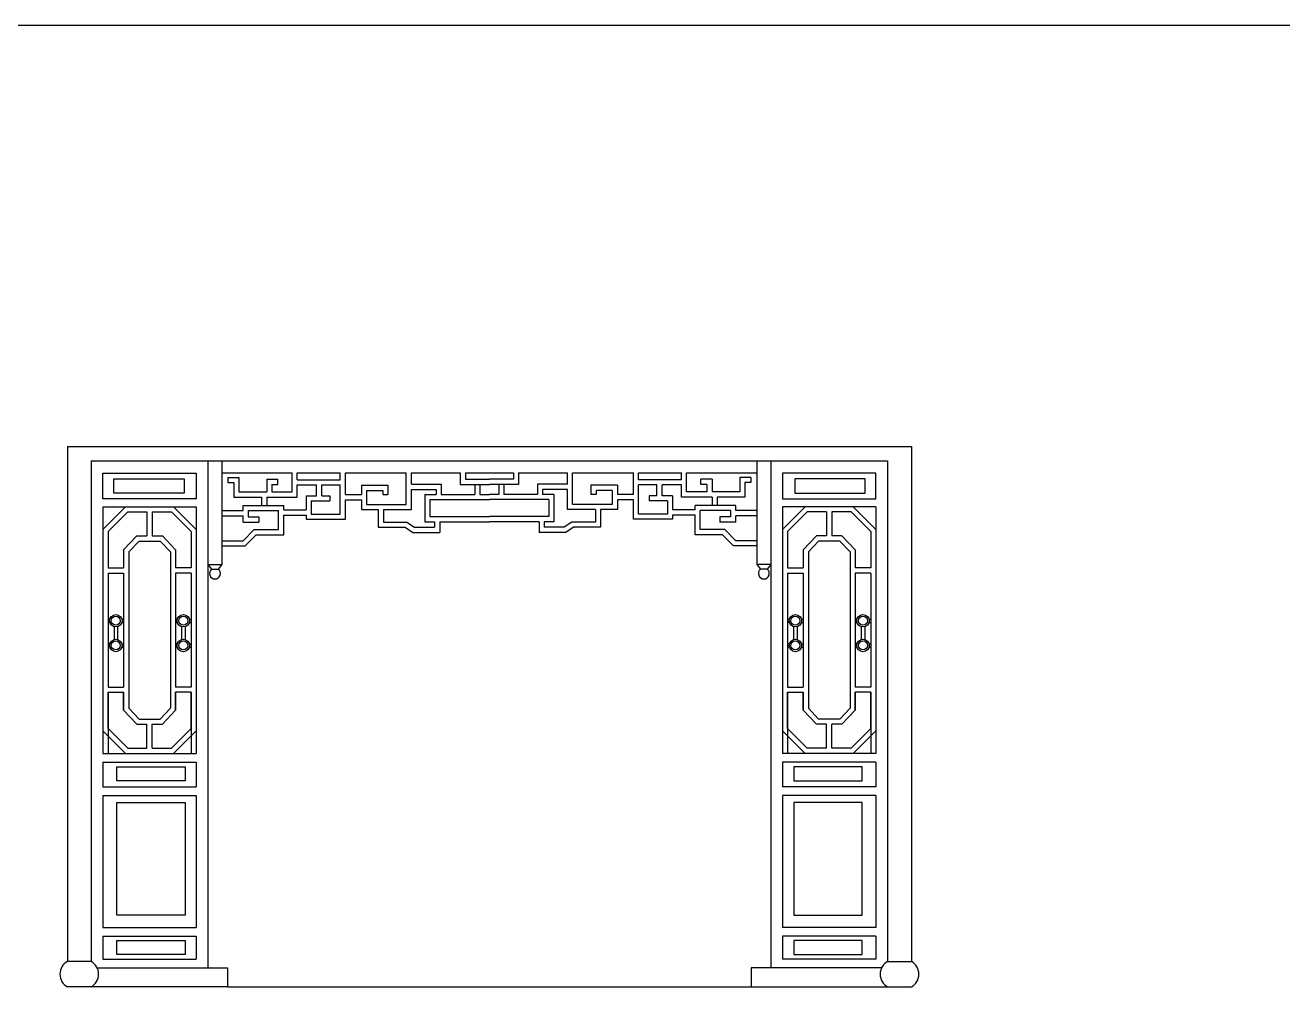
# Model space of a CAD drawing. Extents: x -66030 to 95157, y -13132 to 45879.
# Drawn here: x 37423 to 42800, y 3899 to 8010 of the extents above; entities that cross this region are included whole.
import ezdxf

# ---------------------------------------------------------------- set-up
doc = ezdxf.new("R2010")
doc.units = 0
doc.header["$LTSCALE"] = 100
doc.header["$MEASUREMENT"] = 0
doc.layers.add('3', color=11, linetype='CONTINUOUS')
doc.layers.add('7', color=105, linetype='CONTINUOUS')

msp = doc.modelspace()

# ---------------------------------------------------------------- linework, layer by layer
at = {"layer": '3', "color": 2}
msp.add_line((-66009.4, 8010), (95156.9, 8010), dxfattribs=at)
at = {"layer": '7'}
for p, q in [((37604, 6209), (37604, 4007.5)), ((37604, 6209), (41211.8, 6209)), ((41211.8, 6209), (41211.8, 4007.5)), ((37705.4, 6147.1), (37705.4, 4007.5)), ((37705.4, 6147.1), (41110.4, 6147.1)), ((38204.8, 6147.1), (38204.8, 3979.8)), ((38264, 6147.1), (38264, 5704.1)), ((40551.9, 6147.1), (40551.9, 5704.1)), ((40611, 6147.1), (40611, 3979.8)), ((41110.4, 6147.1), (41110.4, 4007.5)), ((38264, 6096.9), (38564.8, 6096.9)), ((38290.4, 6076.4), (38290.4, 6054.3)), ((38290.4, 6076.4), (38337.5, 6076.4)), ((38337.5, 6076.4), (38337.5, 6014.6)), ((38564.8, 6014.6), (38564.8, 6096.9)), ((38586.8, 6096.9), (38770.5, 6096.9)), ((38586.8, 6066.8), (38586.8, 6096.9)), ((38770.5, 6066.8), (38770.5, 6096.9)), ((38792.6, 6096.9), (39052.2, 6096.9)), ((38792.6, 6003), (38792.6, 6096.9)), ((39052.2, 5961.1), (39052.2, 6096.9)), ((39074.3, 6096.9), (39283.2, 6096.9)), ((39074.3, 6047.5), (39074.3, 6096.9)), ((39283.2, 6096.9), (39283.2, 6047)), ((39305.2, 6096.9), (39510.6, 6096.9)), ((39305.2, 6096.9), (39305.2, 6069.1)), ((39510.6, 6096.9), (39510.6, 6069.1)), ((39532.7, 6096.9), (39741.6, 6096.9)), ((39532.7, 6096.9), (39532.7, 6047)), ((39741.6, 6047.5), (39741.6, 6096.9)), ((39763.7, 6096.9), (40023.3, 6096.9)), ((39763.7, 5961.1), (39763.7, 6096.9)), ((40023.3, 6003), (40023.3, 6096.9)), ((40045.3, 6096.9), (40229, 6096.9)), ((40045.3, 6066.8), (40045.3, 6096.9)), ((40229, 6066.8), (40229, 6096.9)), ((40251.1, 6096.9), (40551.9, 6096.9)), ((40251.1, 6014.6), (40251.1, 6096.9)), ((40478.3, 6076.4), (40478.3, 6014.6)), ((40525.5, 6076.4), (40478.3, 6076.4)), ((40525.5, 6076.4), (40525.5, 6054.3)), ((38290.4, 6054.3), (38315.5, 6054.3)), ((38315.5, 6054.3), (38315.5, 5992.5)), ((38456, 6068.6), (38504.1, 6068.6)), ((38456, 6068.6), (38456, 6014.6)), ((38478, 6046.5), (38504.1, 6046.5)), ((38478, 6046.5), (38478, 6014.6)), ((38504.1, 6046.5), (38504.1, 6068.6)), ((38586.8, 6066.8), (38770.5, 6066.8)), ((38586.8, 6044.7), (38669.6, 6044.7)), ((38586.8, 5992.5), (38586.8, 6044.7)), ((38669.6, 5998.2), (38669.6, 6044.7)), ((38691.7, 6044.7), (38770.5, 6044.7)), ((38691.7, 5998.2), (38691.7, 6044.7)), ((38770.5, 5919.5), (38770.5, 6044.7)), ((38860.8, 6043.4), (38974.3, 6043.4)), ((38860.8, 6043.4), (38860.8, 6003)), ((38974.3, 6043.4), (38974.3, 6003)), ((39074.3, 6047.5), (39202.3, 6047.5)), ((39074.3, 6025.5), (39180.3, 6025.5)), ((39074.3, 5939), (39074.3, 6025.5)), ((39180.3, 6025.5), (39180.3, 6003.8)), ((39202.3, 6047.5), (39202.3, 6003.8)), ((39283.2, 6047), (39407.9, 6047)), ((39305.2, 6069.1), (39407.9, 6069.1)), ((39345.4, 6044.6), (39345.4, 6003.8)), ((39367.5, 6044.6), (39367.5, 6003.8)), ((39510.6, 6069.1), (39407.9, 6069.1)), ((39532.7, 6047), (39407.9, 6047)), ((39448.4, 6044.6), (39448.4, 6003.8)), ((39470.4, 6044.6), (39470.4, 6003.8)), ((39613.5, 6047.5), (39613.5, 6003.8)), ((39741.6, 6047.5), (39613.5, 6047.5)), ((39741.6, 6025.5), (39635.6, 6025.5)), ((39635.6, 6025.5), (39635.6, 6003.8)), ((39741.6, 5939), (39741.6, 6025.5)), ((39841.6, 6043.4), (39841.6, 6003)), ((39955.1, 6043.4), (39841.6, 6043.4)), ((39955.1, 6043.4), (39955.1, 6003)), ((40229, 6066.8), (40045.3, 6066.8)), ((40124.2, 6044.7), (40045.3, 6044.7)), ((40045.3, 5919.5), (40045.3, 6044.7)), ((40124.2, 5998.2), (40124.2, 6044.7)), ((40229, 6044.7), (40146.2, 6044.7)), ((40146.2, 5998.2), (40146.2, 6044.7)), ((40229, 5992.5), (40229, 6044.7)), ((40311.8, 6046.5), (40311.8, 6068.6)), ((40359.9, 6068.6), (40311.8, 6068.6)), ((40337.8, 6046.5), (40311.8, 6046.5)), ((40337.8, 6046.5), (40337.8, 6014.6)), ((40359.9, 6068.6), (40359.9, 6014.6)), ((40500.4, 6054.3), (40500.4, 5992.5)), ((40525.5, 6054.3), (40500.4, 6054.3)), ((38315.5, 5992.5), (38433.9, 5992.5)), ((38337.5, 6014.6), (38456, 6014.6)), ((38433.9, 5992.5), (38433.9, 5957)), ((38456, 5992.5), (38586.8, 5992.5)), ((38456, 5992.5), (38456, 5957)), ((38478, 6014.6), (38564.8, 6014.6)), ((38624.6, 5998.2), (38669.6, 5998.2)), ((38624.6, 5998.2), (38624.6, 5937.6)), ((38646.7, 5976.2), (38646.7, 5919.5)), ((38646.7, 5976.2), (38725.2, 5976.2)), ((38691.7, 5998.2), (38725.2, 5998.2)), ((38725.2, 5998.2), (38725.2, 5976.2)), ((38792.6, 6003), (38860.8, 6003)), ((38792.6, 6003), (38860.8, 6003)), ((38792.6, 5981), (38860.8, 5981)), ((38792.6, 5897.5), (38792.6, 5981)), ((38860.8, 5981), (38860.8, 5939)), ((38882.9, 6021.4), (38952.2, 6021.4)), ((38882.9, 6021.4), (38882.9, 5961.1)), ((38952.2, 6021.4), (38952.2, 6003)), ((38952.2, 6003), (38974.3, 6003)), ((39131.9, 6003.8), (39180.3, 6003.8)), ((39131.9, 6003.8), (39131.9, 5887.5)), ((39154, 5981.8), (39407.9, 5981.8)), ((39154, 5981.8), (39154, 5909.6)), ((39202.3, 6003.8), (39345.4, 6003.8)), ((39367.5, 6003.8), (39407.9, 6003.8)), ((39448.4, 6003.8), (39407.9, 6003.8)), ((39661.9, 5981.8), (39407.9, 5981.8)), ((39613.5, 6003.8), (39470.4, 6003.8)), ((39683.9, 6003.8), (39635.6, 6003.8)), ((39661.9, 5981.8), (39661.9, 5909.6)), ((39683.9, 6003.8), (39683.9, 5887.5)), ((39863.7, 6003), (39841.6, 6003)), ((39863.7, 6021.4), (39863.7, 6003)), ((39933, 6021.4), (39863.7, 6021.4)), ((39933, 6021.4), (39933, 5961.1)), ((40023.3, 6003), (39955.1, 6003)), ((40023.3, 6003), (39955.1, 6003)), ((40023.3, 5981), (39955.1, 5981)), ((39955.1, 5981), (39955.1, 5939)), ((40023.3, 5897.5), (40023.3, 5981)), ((40090.6, 5998.2), (40090.6, 5976.2)), ((40124.2, 5998.2), (40090.6, 5998.2)), ((40169.2, 5976.2), (40090.6, 5976.2)), ((40191.2, 5998.2), (40146.2, 5998.2)), ((40169.2, 5976.2), (40169.2, 5919.5)), ((40191.2, 5998.2), (40191.2, 5937.6)), ((40359.9, 5992.5), (40229, 5992.5)), ((40337.8, 6014.6), (40251.1, 6014.6)), ((40478.3, 6014.6), (40359.9, 6014.6)), ((40359.9, 5992.5), (40359.9, 5957)), ((40381.9, 5992.5), (40381.9, 5957)), ((40500.4, 5992.5), (40381.9, 5992.5)), ((37852.6, 5951.1), (37755.6, 5854.1)), ((37755.6, 5951.1), (37755.6, 4897)), ((37755.6, 5951.1), (38155.1, 5951.1)), ((37861.8, 5929.1), (37777.7, 5845)), ((37861.8, 5929.1), (37944.3, 5929.1)), ((37944.3, 5929.1), (37944.3, 5826.6)), ((37966.4, 5929.1), (38048.9, 5929.1)), ((37966.4, 5929.1), (37966.4, 5826.6)), ((38048.9, 5929.1), (38133, 5845)), ((38058.1, 5951.1), (38155.1, 5854.1)), ((38155.1, 5951.1), (38155.1, 4897)), ((38264, 5934.9), (38354.8, 5934.9)), ((38354.8, 5934.9), (38354.8, 5957)), ((38354.8, 5957), (38528.6, 5957)), ((38376.8, 5934.9), (38506.5, 5934.9)), ((38376.8, 5934.9), (38376.8, 5907.6)), ((38506.5, 5853.4), (38506.5, 5934.9)), ((38528.6, 5937.6), (38528.6, 5957)), ((38528.6, 5937.6), (38624.6, 5937.6)), ((38528.6, 5915.6), (38624.6, 5915.6)), ((38528.6, 5831.3), (38528.6, 5915.6)), ((38624.6, 5915.6), (38624.6, 5897.5)), ((38646.7, 5919.5), (38770.5, 5919.5)), ((38860.8, 5939), (38932.7, 5939)), ((38882.9, 5961.1), (39052.2, 5961.1)), ((38932.7, 5939), (38932.7, 5863.8)), ((38954.8, 5939), (39074.3, 5939)), ((38954.8, 5939), (38954.8, 5885.9)), ((39861.1, 5939), (39741.6, 5939)), ((39933, 5961.1), (39763.7, 5961.1)), ((39861.1, 5939), (39861.1, 5885.9)), ((39883.2, 5939), (39883.2, 5863.8)), ((39955.1, 5939), (39883.2, 5939)), ((40169.2, 5919.5), (40045.3, 5919.5)), ((40287.3, 5937.6), (40191.2, 5937.6)), ((40191.2, 5915.6), (40191.2, 5897.5)), ((40287.3, 5915.6), (40191.2, 5915.6)), ((40287.3, 5937.6), (40287.3, 5957)), ((40461.1, 5957), (40287.3, 5957)), ((40287.3, 5831.3), (40287.3, 5915.6)), ((40309.3, 5853.4), (40309.3, 5934.9)), ((40439, 5934.9), (40309.3, 5934.9)), ((40439, 5934.9), (40439, 5907.6)), ((40461.1, 5934.9), (40461.1, 5957)), ((40551.9, 5934.9), (40461.1, 5934.9)), ((40757.8, 5951.1), (40660.8, 5854.1)), ((41060.2, 5951.1), (40660.8, 5951.1)), ((40660.8, 5951.1), (40660.8, 4897)), ((40766.9, 5929.1), (40682.8, 5845)), ((40849.5, 5929.1), (40766.9, 5929.1)), ((40849.5, 5929.1), (40849.5, 5826.6)), ((40871.5, 5929.1), (40871.5, 5826.6)), ((40954.1, 5929.1), (40871.5, 5929.1)), ((40954.1, 5929.1), (41038.2, 5845)), ((40963.2, 5951.1), (41060.2, 5854.1)), ((41060.2, 5951.1), (41060.2, 4897)), ((38264, 5912.9), (38354.8, 5912.9)), ((38354.8, 5885.6), (38354.8, 5912.9)), ((38354.8, 5885.6), (38422.6, 5885.6)), ((38376.8, 5907.6), (38422.6, 5907.6)), ((38422.6, 5907.6), (38422.6, 5885.6)), ((38624.6, 5897.5), (38792.6, 5897.5)), ((38932.7, 5863.8), (39048.3, 5863.8)), ((38954.8, 5885.9), (39055, 5885.9)), ((39048.3, 5863.8), (39081.2, 5841.8)), ((39055, 5885.9), (39087.9, 5863.8)), ((39087.9, 5863.8), (39173.6, 5863.8)), ((39131.9, 5887.5), (39173.6, 5887.5)), ((39154, 5909.6), (39407.9, 5909.6)), ((39173.6, 5887.5), (39173.6, 5863.8)), ((39195.6, 5887.5), (39407.9, 5887.5)), ((39195.6, 5887.5), (39195.6, 5841.8)), ((39661.9, 5909.6), (39407.9, 5909.6)), ((39620.3, 5887.5), (39407.9, 5887.5)), ((39620.3, 5887.5), (39620.3, 5841.8)), ((39642.3, 5887.5), (39642.3, 5863.8)), ((39683.9, 5887.5), (39642.3, 5887.5)), ((39728, 5863.8), (39642.3, 5863.8)), ((39760.9, 5885.9), (39728, 5863.8)), ((39767.6, 5863.8), (39734.7, 5841.8)), ((39861.1, 5885.9), (39760.9, 5885.9)), ((39883.2, 5863.8), (39767.6, 5863.8)), ((40191.2, 5897.5), (40023.3, 5897.5)), ((40393.2, 5907.6), (40393.2, 5885.6)), ((40439, 5907.6), (40393.2, 5907.6)), ((40461.1, 5885.6), (40393.2, 5885.6)), ((40461.1, 5885.6), (40461.1, 5912.9)), ((40551.9, 5912.9), (40461.1, 5912.9)), ((37777.7, 5845), (37777.7, 5689.7)), ((37900.8, 5826.6), (37844.3, 5766.8)), ((37900.8, 5826.6), (37944.3, 5826.6)), ((37966.4, 5826.6), (38009.9, 5826.6)), ((38009.9, 5826.6), (38066.4, 5766.8)), ((38133, 5845), (38133, 5689.7)), ((38401.9, 5853.4), (38354.8, 5806.3)), ((38411, 5831.3), (38363.9, 5784.2)), ((38401.9, 5853.4), (38506.5, 5853.4)), ((38411, 5831.3), (38528.6, 5831.3)), ((39081.2, 5841.8), (39195.6, 5841.8)), ((39734.7, 5841.8), (39620.3, 5841.8)), ((40404.8, 5831.3), (40287.3, 5831.3)), ((40413.9, 5853.4), (40309.3, 5853.4)), ((40404.8, 5831.3), (40452, 5784.2)), ((40413.9, 5853.4), (40461.1, 5806.3)), ((40682.8, 5845), (40682.8, 5689.7)), ((40806, 5826.6), (40749.4, 5766.8)), ((40849.5, 5826.6), (40806, 5826.6)), ((40915, 5826.6), (40871.5, 5826.6)), ((40915, 5826.6), (40971.6, 5766.8)), ((41038.2, 5845), (41038.2, 5689.7)), ((37844.3, 5766.8), (37844.3, 5689.7)), ((37910.3, 5804.5), (37866.3, 5758)), ((37866.3, 5758), (37866.3, 5090.2)), ((37910.3, 5804.5), (38000.4, 5804.5)), ((38000.4, 5804.5), (38044.4, 5758)), ((38044.4, 5758), (38044.4, 5090.2)), ((38066.4, 5766.8), (38066.4, 5689.7)), ((38264, 5806.3), (38354.8, 5806.3)), ((38264, 5784.2), (38363.9, 5784.2)), ((40551.9, 5784.2), (40452, 5784.2)), ((40551.9, 5806.3), (40461.1, 5806.3)), ((40749.4, 5766.8), (40749.4, 5689.7)), ((40815.5, 5804.5), (40771.5, 5758)), ((40771.5, 5758), (40771.5, 5090.2)), ((40905.5, 5804.5), (40815.5, 5804.5)), ((40905.5, 5804.5), (40949.5, 5758)), ((40949.5, 5758), (40949.5, 5090.2)), ((40971.6, 5766.8), (40971.6, 5689.7)), ((38204.8, 5704.1), (38220.3, 5684.3)), ((38204.8, 5704.1), (38264, 5704.1)), ((38264, 5704.1), (38248.5, 5684.3)), ((40611, 5704.1), (40551.9, 5704.1)), ((40551.9, 5704.1), (40567.4, 5684.3)), ((40611, 5704.1), (40595.6, 5684.3)), ((37777.7, 5689.7), (37844.3, 5689.7)), ((37777.7, 5667.6), (37777.7, 5180.6)), ((37777.7, 5667.6), (37844.3, 5667.6)), ((37844.3, 5667.6), (37844.3, 5180.6)), ((38133, 5689.7), (38066.4, 5689.7)), ((38066.4, 5667.6), (38066.4, 5180.6)), ((38133, 5667.6), (38066.4, 5667.6)), ((38133, 5667.6), (38133, 5180.6)), ((38220.3, 5684.3), (38249.1, 5684.3)), ((40595.6, 5684.3), (40566.8, 5684.3)), ((40682.8, 5689.7), (40749.4, 5689.7)), ((40682.8, 5667.6), (40749.4, 5667.6)), ((40682.8, 5667.6), (40682.8, 5180.6)), ((40749.4, 5667.6), (40749.4, 5180.6)), ((41038.2, 5689.7), (40971.6, 5689.7)), ((41038.2, 5667.6), (40971.6, 5667.6)), ((40971.6, 5667.6), (40971.6, 5180.6)), ((41038.2, 5667.6), (41038.2, 5180.6)), ((37785.4, 5471.4), (37777.7, 5471.4)), ((37785.4, 5456.7), (37777.7, 5456.7)), ((37803.4, 5438.5), (37803.4, 5383.8)), ((37818.6, 5438.5), (37818.6, 5383.8)), ((37836.6, 5471.4), (37844.3, 5471.4)), ((37836.6, 5456.7), (37844.3, 5456.7)), ((38074.1, 5471.4), (38066.4, 5471.4)), ((38074.1, 5456.7), (38066.4, 5456.7)), ((38092.1, 5438.5), (38092.1, 5383.8)), ((38107.3, 5438.5), (38107.3, 5383.8)), ((38125.3, 5471.4), (38133, 5471.4)), ((38125.3, 5456.7), (38133, 5456.7)), ((40690.6, 5471.4), (40682.8, 5471.4)), ((40690.6, 5456.7), (40682.8, 5456.7)), ((40708.5, 5438.5), (40708.5, 5383.8)), ((40723.7, 5438.5), (40723.7, 5383.8)), ((40741.7, 5471.4), (40749.4, 5471.4)), ((40741.7, 5456.7), (40749.4, 5456.7)), ((40979.3, 5471.4), (40971.6, 5471.4)), ((40979.3, 5456.7), (40971.6, 5456.7)), ((40997.3, 5438.5), (40997.3, 5383.8)), ((41012.5, 5438.5), (41012.5, 5383.8)), ((41030.5, 5471.4), (41038.2, 5471.4)), ((41030.5, 5456.7), (41038.2, 5456.7)), ((37785.4, 5365.7), (37777.7, 5365.7)), ((37785.4, 5351), (37777.7, 5351)), ((37836.6, 5365.7), (37844.3, 5365.7)), ((37836.6, 5351), (37844.3, 5351)), ((38074.1, 5365.7), (38066.4, 5365.7)), ((38074.1, 5351), (38066.4, 5351)), ((38125.3, 5365.7), (38133, 5365.7)), ((38125.3, 5351), (38133, 5351)), ((40690.6, 5365.7), (40682.8, 5365.7)), ((40690.6, 5351), (40682.8, 5351)), ((40741.7, 5365.7), (40749.4, 5365.7)), ((40741.7, 5351), (40749.4, 5351)), ((40979.3, 5365.7), (40971.6, 5365.7)), ((40979.3, 5351), (40971.6, 5351)), ((41030.5, 5365.7), (41038.2, 5365.7)), ((41030.5, 5351), (41038.2, 5351)), ((37777.7, 5180.6), (37844.3, 5180.6)), ((38133, 5180.6), (38066.4, 5180.6)), ((40682.8, 5180.6), (40749.4, 5180.6)), ((41038.2, 5180.6), (40971.6, 5180.6)), ((37777.7, 5158.5), (37777.7, 4897)), ((37777.7, 5158.5), (37844.3, 5158.5)), ((37777.7, 5003.2), (37777.7, 5158.5)), ((37844.3, 5158.5), (37844.3, 5081.4)), ((37844.3, 5081.4), (37844.3, 5158.5)), ((38066.4, 5158.5), (38066.4, 5081.4)), ((38133, 5158.5), (38066.4, 5158.5)), ((38066.4, 5081.4), (38066.4, 5158.5)), ((38133, 5158.5), (38133, 4897)), ((38133, 5003.2), (38133, 5158.5)), ((40682.8, 5158.5), (40749.4, 5158.5)), ((40682.8, 5003.2), (40682.8, 5158.5)), ((40682.8, 5158.5), (40682.8, 4897)), ((40749.4, 5081.4), (40749.4, 5158.5)), ((40749.4, 5158.5), (40749.4, 5081.4)), ((40971.6, 5081.4), (40971.6, 5158.5)), ((40971.6, 5158.5), (40971.6, 5081.4)), ((41038.2, 5158.5), (40971.6, 5158.5)), ((41038.2, 5003.2), (41038.2, 5158.5)), ((41038.2, 5158.5), (41038.2, 4897)), ((37900.8, 5021.6), (37844.3, 5081.4)), ((37910.3, 5043.6), (37866.3, 5090.2)), ((38000.4, 5043.6), (38044.4, 5090.2)), ((38009.9, 5021.6), (38066.4, 5081.4)), ((40806, 5021.6), (40749.4, 5081.4)), ((40815.5, 5043.6), (40771.5, 5090.2)), ((40905.5, 5043.6), (40949.5, 5090.2)), ((40915, 5021.6), (40971.6, 5081.4)), ((37861.8, 4919.1), (37777.7, 5003.2)), ((37900.8, 5021.6), (37944.3, 5021.6)), ((37910.3, 5043.6), (38000.4, 5043.6)), ((37944.3, 4919.1), (37944.3, 5021.6)), ((37966.4, 4919.1), (37966.4, 5021.6)), ((37966.4, 5021.6), (38009.9, 5021.6)), ((38048.9, 4919.1), (38133, 5003.2)), ((40766.9, 4919.1), (40682.8, 5003.2)), ((40849.5, 5021.6), (40806, 5021.6)), ((40905.5, 5043.6), (40815.5, 5043.6)), ((40849.5, 4919.1), (40849.5, 5021.6)), ((40871.5, 4919.1), (40871.5, 5021.6)), ((40915, 5021.6), (40871.5, 5021.6)), ((40954.1, 4919.1), (41038.2, 5003.2)), ((37852.6, 4897), (37755.6, 4994)), ((38058.1, 4897), (38155.1, 4994)), ((40757.8, 4897), (40660.8, 4994)), ((40963.2, 4897), (41060.2, 4994)), ((37755.6, 4897), (38155.1, 4897)), ((37861.8, 4919.1), (37944.3, 4919.1)), ((37966.4, 4919.1), (38048.9, 4919.1)), ((41060.2, 4897), (40660.8, 4897)), ((40849.5, 4919.1), (40766.9, 4919.1)), ((40954.1, 4919.1), (40871.5, 4919.1)), ((37755.6, 4859.4), (37755.6, 4754.2)), ((37755.6, 4859.4), (38155.1, 4859.4)), ((38155.1, 4859.4), (38155.1, 4754.2)), ((40660.8, 4859.4), (40660.8, 4754.2)), ((41060.2, 4859.4), (40660.8, 4859.4)), ((41060.2, 4859.4), (41060.2, 4754.2)), ((37755.6, 4754.2), (38155.1, 4754.2)), ((41060.2, 4754.2), (40660.8, 4754.2)), ((37755.6, 4716.5), (37755.6, 4153.1)), ((37755.6, 4716.5), (38155.1, 4716.5)), ((38155.1, 4716.5), (38155.1, 4153.1)), ((40660.8, 4716.5), (40660.8, 4153.1)), ((41060.2, 4716.5), (40660.8, 4716.5)), ((41060.2, 4716.5), (41060.2, 4153.1)), ((37755.6, 4153.1), (38155.1, 4153.1)), ((41060.2, 4153.1), (40660.8, 4153.1)), ((37755.6, 4115.4), (37755.6, 4018)), ((37755.6, 4115.4), (38155.1, 4115.4)), ((38155.1, 4115.4), (38155.1, 4018)), ((40660.8, 4115.4), (40660.8, 4018)), ((41060.2, 4115.4), (40660.8, 4115.4)), ((41060.2, 4115.4), (41060.2, 4018)), ((37705.4, 4007.5), (37604, 4007.5)), ((37731.3, 3979.8), (38288.7, 3979.8)), ((37755.6, 4018), (38155.1, 4018)), ((38288.7, 3979.8), (38288.7, 3899)), ((40527.2, 3979.8), (40527.2, 3899)), ((41084.5, 3979.8), (40527.2, 3979.8)), ((41060.2, 4018), (40660.8, 4018)), ((41110.4, 4007.5), (41211.8, 4007.5)), ((38288.7, 3899), (37604, 3899)), ((38288.7, 3899), (41211.8, 3899)), ((40527.2, 3899), (41211.8, 3899))]:
    msp.add_line(p, q, dxfattribs=at)
for points in [[(37755.6, 6095.4), (38155.1, 6095.4), (38155.1, 5984.7), (37755.6, 5984.7)], [(41060.2, 6095.4), (40660.8, 6095.4), (40660.8, 5984.7), (41060.2, 5984.7)], [(37802.2, 6070.6), (38102.6, 6070.6), (38102.6, 6009.4), (37802.2, 6009.4)], [(41013.6, 6070.6), (40713.2, 6070.6), (40713.2, 6009.4), (41013.6, 6009.4)], [(37814.9, 4839), (38107, 4839), (38107, 4780), (37814.9, 4780)], [(41001, 4839), (40708.9, 4839), (40708.9, 4780), (41001, 4780)], [(37814.9, 4686.4), (38107, 4686.4), (38107, 4205.3), (37814.9, 4205.3)], [(41001, 4686.4), (40708.9, 4686.4), (40708.9, 4205.3), (41001, 4205.3)], [(37814.9, 4096.9), (38107, 4096.9), (38107, 4037.9), (37814.9, 4037.9)], [(41001, 4096.9), (40708.9, 4096.9), (40708.9, 4037.9), (41001, 4037.9)]]:
    msp.add_lwpolyline(points, close=True, dxfattribs=at)
for centre, radius in [((37811, 5464), 26.6), ((38099.7, 5464), 26.6), ((40716.1, 5464), 26.6), ((41004.9, 5464), 26.6), ((37811, 5464), 19.3), ((38099.7, 5464), 19.3), ((40716.1, 5464), 19.3), ((41004.9, 5464), 19.3), ((37811, 5358.3), 26.6), ((37811, 5358.3), 19.3), ((38099.7, 5358.3), 26.6), ((38099.7, 5358.3), 19.3), ((40716.1, 5358.3), 26.6), ((40716.1, 5358.3), 19.3), ((41004.9, 5358.3), 26.6), ((41004.9, 5358.3), 19.3)]:
    msp.add_circle(centre, radius, dxfattribs=at)
for centre, radius, start, end in [((38234.7, 5665.9), 23.3, 128.0386, 51.9614), ((40581.2, 5665.9), 23.3, 128.0386, 51.9614), ((37634.2, 3953.2), 62.1, 119.1117, 240.8883), ((37675.2, 3953.2), 62.1, 299.1117, 60.8883), ((41140.6, 3953.2), 62.1, 119.1117, 240.8883), ((41181.6, 3953.2), 62.1, 299.1117, 60.8883)]:
    msp.add_arc(centre, radius, start, end, dxfattribs=at)

doc.saveas('drawing.dxf')
